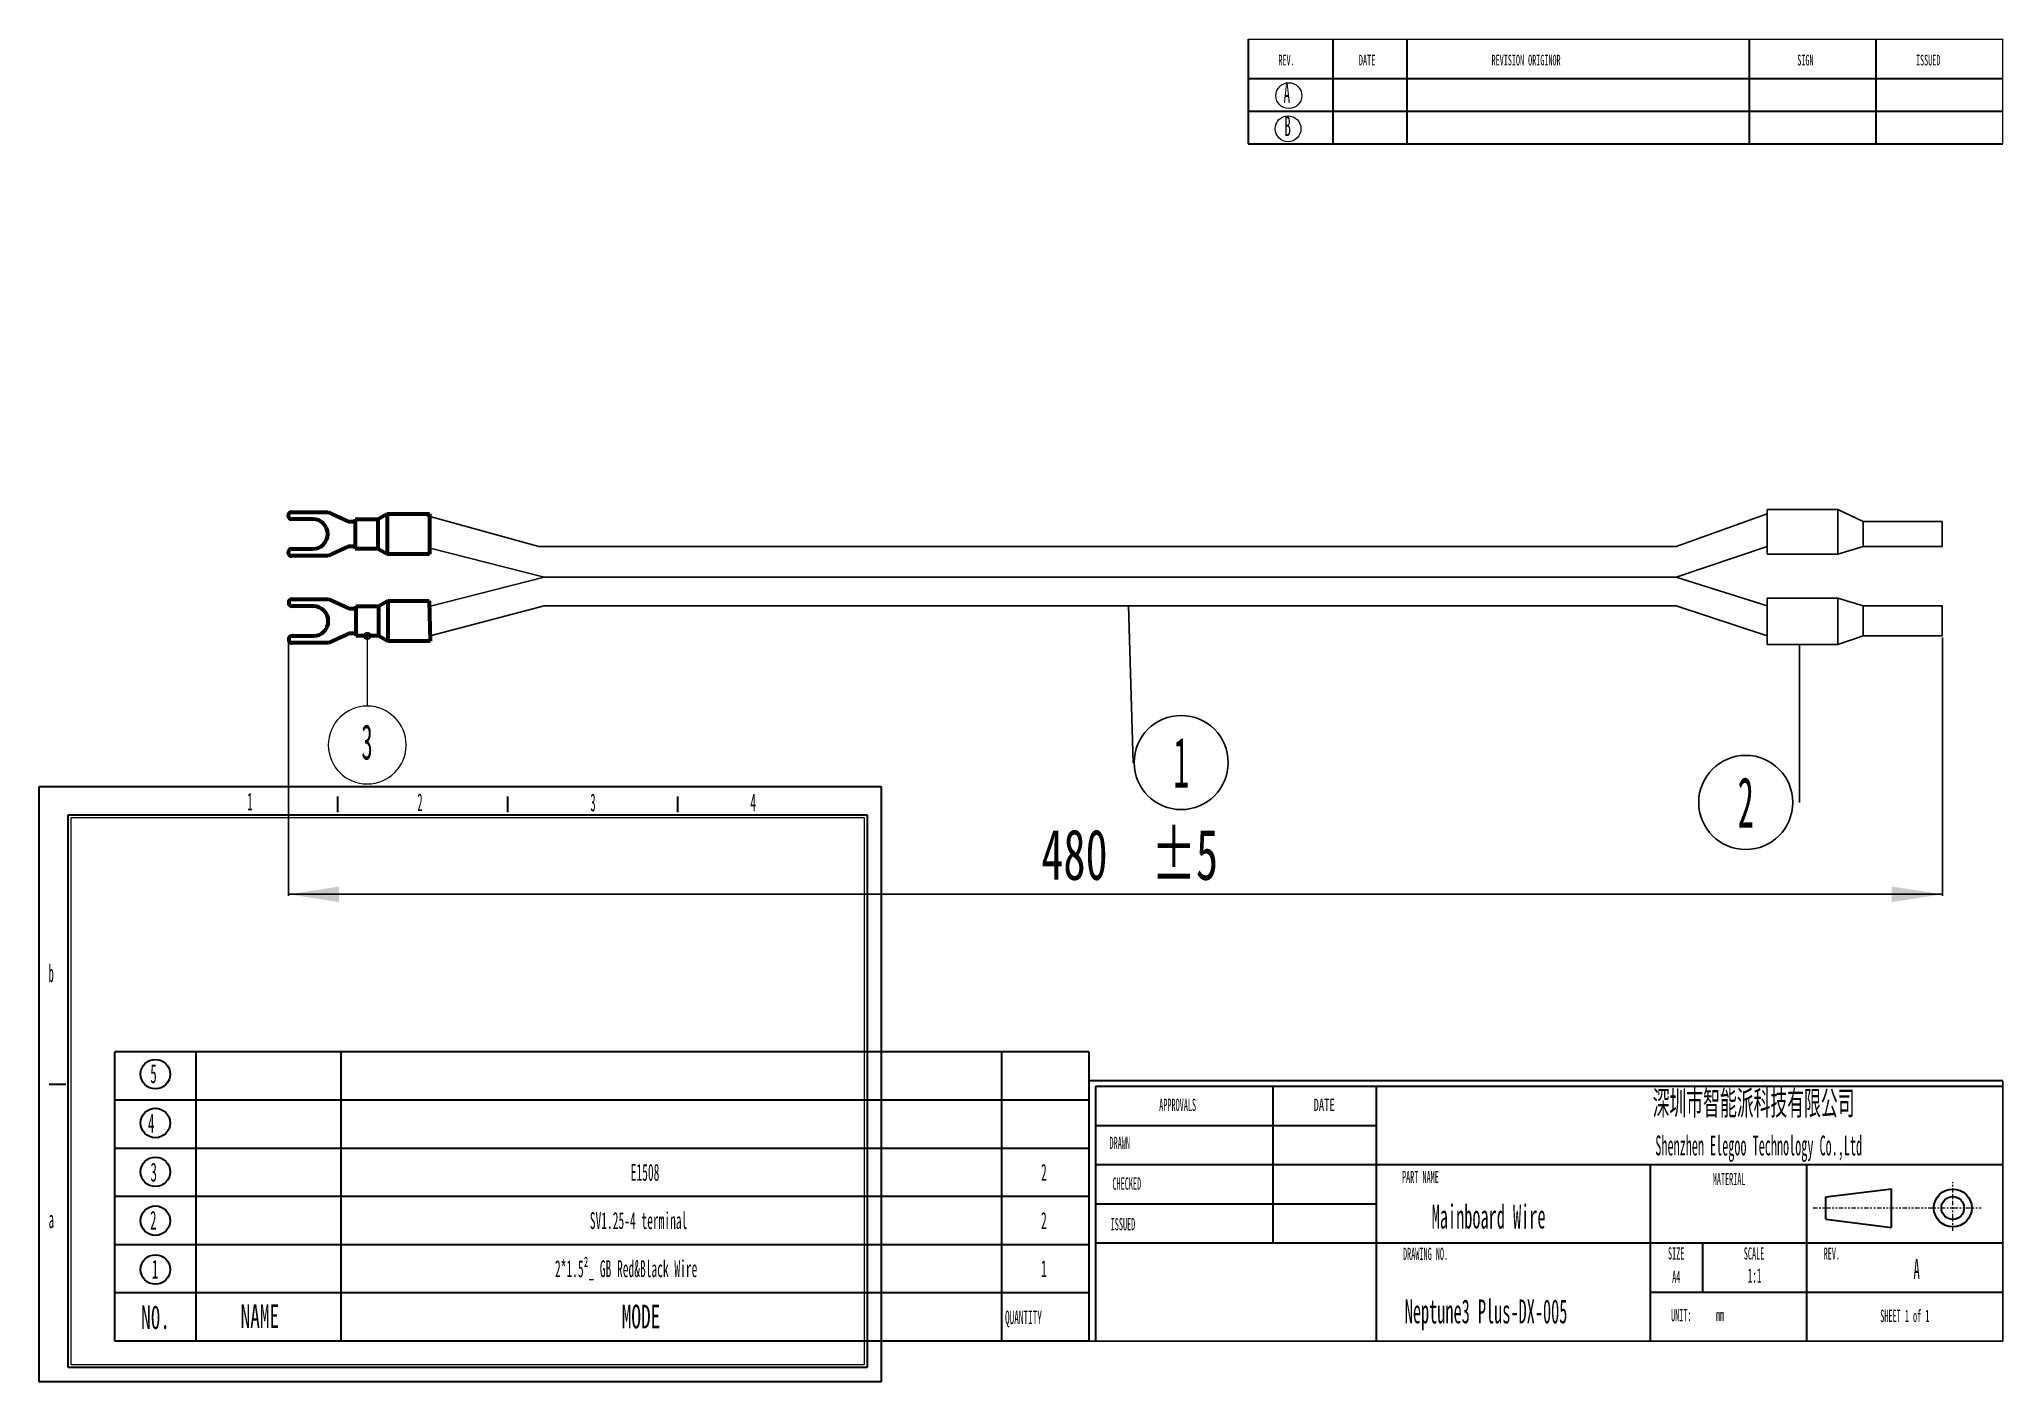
# Model space of a CAD drawing. Header units: millimetres. Extents: x 0 to 117, y 0 to 80.
import ezdxf
from ezdxf.enums import TextEntityAlignment as Align

# ---------------------------------------------------------------- set-up
doc = ezdxf.new("R2010")
doc.units = ezdxf.units.MM
doc.linetypes.add('CENTERX2', pattern=[2.032, 1.27, -0.254, 0.254, -0.254])
doc.linetypes.add('PHANTOM', pattern=[1.27, 0.635, -0.127, 0.127, -0.127, 0.127, -0.127])
for name, color, linetype, lineweight in [('SLD-0', 179, 'Continuous', 30), ('中心线层', 1, 'CENTERX2', 15), ('尺寸线层', 3, 'Continuous', 15), ('粗实线层', 179, 'Continuous', 30), ('细实线层', 179, 'Continuous', 15)]:
    doc.layers.add(name, color=color, linetype=linetype, lineweight=lineweight)
doc.layers.add('SLD-0_0', color=179, linetype='Continuous')
doc.styles.add('SLDTEXTSTYLE0', font='TXT', dxfattribs={"width": 0.469})
doc.styles.add('SLDTEXTSTYLE1', font='TXT', dxfattribs={"width": 0.63525})
doc.styles.add('SLDTEXTSTYLE10', font='TXT', dxfattribs={"width": 0.50025})
doc.styles.add('SLDTEXTSTYLE11', font='TXT', dxfattribs={"width": 0.642857})
doc.styles.add('SLDTEXTSTYLE2', font='TXT', dxfattribs={"width": 0.56, "bigfont": 'bigfont'})
doc.styles.add('SLDTEXTSTYLE3', font='TXT', dxfattribs={"width": 0.45})
doc.styles.add('SLDTEXTSTYLE4', font='TXT', dxfattribs={"width": 0.55055})
doc.styles.add('SLDTEXTSTYLE5', font='TXT', dxfattribs={"width": 0.49})
doc.styles.add('SLDTEXTSTYLE6', font='TXT', dxfattribs={"width": 0.434})
doc.styles.add('SLDTEXTSTYLE7', font='TXT', dxfattribs={"width": 0.6})
doc.styles.add('SLDTEXTSTYLE8', font='TXT', dxfattribs={"width": 0.5025})
doc.styles.add('SLDTEXTSTYLE9', font='TXT', dxfattribs={"width": 0.4669})
doc.dimstyles.new('SLDDIMSTYLE0', dxfattribs={"dimtxt": 3, "dimasz": 0.35, "dimexe": 0, "dimexo": 0.0625, "dimgap": 0.75, "dimtad": 2, "dimlfac": 2.38, "dimrnd": 1e-09, "dimzin": 12, "dimdsep": 46, "dimtxsty": 'SLDTEXTSTYLE0', "dimsah": 1, "dimcen": 0.09, "dimadec": 0, "dimazin": 3, "dimtfac": 1, "dimtdec": 3, "dimtofl": 0, "dimtmove": 0, "dimatfit": 3, "dimfxl": 0, "dimfrac": 2, "dimtolj": 1, "dimtzin": 12, "dimarcsym": 0})
doc.dimstyles.new('SLDDIMSTYLE1', dxfattribs={"dimtxt": 0.18, "dimasz": 0.35, "dimexe": 0, "dimexo": 0.0625, "dimgap": 0, "dimtad": 0, "dimtih": 1, "dimtoh": 1, "dimdec": 0, "dimrnd": 1e-09, "dimzin": 0, "dimdsep": 46, "dimtxsty": 'Standard', "dimsah": 1, "dimcen": 0.09, "dimadec": 0, "dimazin": 0, "dimtfac": 0.35, "dimtdec": 0, "dimtofl": 0, "dimtmove": 0, "dimatfit": 3, "dimfxl": 0, "dimfrac": 2, "dimtolj": 1, "dimtzin": 0, "dimarcsym": 0})

# ---------------------------------------------------------------- blocks, each defined once
blk = doc.blocks.new('图框_1')
at = {"layer": 'SLD-0', "color": 7}
for p, q in [((0, 207.38), (293.52, 207.38)), ((0, 0), (0, 207.38)), ((293.52, 207.38), (293.52, 0)), ((293.52, 0), (0, 0))]:
    blk.add_line(p, q, dxfattribs=at)
at = {"layer": 'SLD-0', "color": 7, "linetype": 'Continuous'}
for p, q in [((104.11, 198.49), (104.11, 203.88)), ((163.36, 198.49), (163.36, 203.88)), ((222.61, 198.49), (222.61, 203.88)), ((10.1, 4.94), (10.1, 197.5)), ((10.1, 197.5), (288.58, 197.5)), ((288.58, 197.5), (288.58, 4.94)), ((9.21, 103.56), (3.48, 103.56)), ((288.58, 4.94), (10.1, 4.94))]:
    blk.add_line(p, q, dxfattribs=at)
at = {"layer": 'SLD-0', "color": 7, "lineweight": 15}
for p, q in [((11.08, 5.93), (11.08, 196.52)), ((11.08, 196.52), (287.59, 196.52)), ((287.59, 196.52), (287.59, 5.93)), ((287.59, 5.93), (11.08, 5.93))]:
    blk.add_line(p, q, dxfattribs=at)
at = {"layer": 'SLD-0', "char_height": 6.17, "attachment_point": 1}
for s, insert, style in [('1', (72.52, 205.23), 'SLDTEXTSTYLE6'), ('2', (131.8, 204.98), 'SLDTEXTSTYLE6'), ('3', (192.12, 204.92), 'SLDTEXTSTYLE6'), ('4', (247.85, 204.92), 'SLDTEXTSTYLE5'), ('b', (3.24, 145.35), 'SLDTEXTSTYLE6'), ('a', (3.29, 59.68), 'SLDTEXTSTYLE6')]:
    blk.add_mtext(s, dxfattribs=dict(at, insert=insert, style=style))
blk = doc.blocks.new('图框1_1')
at = {"color": 7, "linetype": 'Continuous', "xscale": 0.4201680672268908, "yscale": 0.4201680672268908, "zscale": 0.4201680672268908}
blk.add_blockref('图框_1', (0, 0), dxfattribs=at)
blk = doc.blocks.new('更新记录栏_1')
at = {"layer": 'SLD-0', "color": 7, "linetype": 'Continuous'}
for p, q in [((-110.52, 0), (-110.52, -15.3)), ((-98.13, 0), (-98.13, -15.3)), ((-87.3, 0), (-87.3, -15.3)), ((-110.52, -5.74), (0, -5.74)), ((-110.52, -10.52), (0, -10.52)), ((-110.52, -15.3), (0, -15.3))]:
    blk.add_line(p, q, dxfattribs=at)
at = {"layer": 'SLD-0', "color": 7}
for p, q in [((-37.16, 0), (-37.16, -15.3)), ((-18.58, 0), (-18.58, -15.3))]:
    blk.add_line(p, q, dxfattribs=at)
at = {"layer": 'SLD-0', "color": 2, "lineweight": 0}
for centre in [(-104.56, -8.25), (-104.68, -13.1)]:
    blk.add_circle(centre, 1.89, dxfattribs=at)
at = {"layer": '粗实线层', "color": 7, "lineweight": 15}
for p in [(-110.52, 0), (0, -15.3)]:
    blk.add_line(p, (0, 0), dxfattribs=at)
at = {"layer": 'SLD-0', "attachment_point": 1}
for s, insert, char_height, style in [('REV.', (-106.09, -2.27), 1.554, 'SLDTEXTSTYLE0'), ('DATE', (-94.32, -2.27), 1.554, 'SLDTEXTSTYLE4'), ('REVISION ORIGINOR', (-74.87, -2.27), 1.5536, 'SLDTEXTSTYLE0'), ('SIGN', (-30.09, -2.27), 1.554, 'SLDTEXTSTYLE0'), ('ISSUED', (-12.7, -2.27), 1.554, 'SLDTEXTSTYLE0'), ('A', (-105.34, -6.43), 2.9, 'SLDTEXTSTYLE5'), ('B', (-105.23, -11.28), 2.9, 'SLDTEXTSTYLE5')]:
    blk.add_mtext(s, dxfattribs=dict(at, insert=insert, char_height=char_height, style=style))
at = {"layer": '尺寸线层', "color": 7}
for tag in ['A版本更新内容_1', 'A版本更新内容_2', '标记A', '标记B', '发布者A', '发布者B', '日期A', '日期B']:
    blk.add_attdef(tag, (0, 0), '', height=1, dxfattribs=at)
blk = doc.blocks.new('ELEGOO标题栏_1')
at = {"layer": 'SLD-0', "color": 179, "linetype": 'Continuous'}
for p, q in [((133.85, 38.11), (0, 38.11)), ((0, 38.11), (0, 0)), ((133.85, 37.29), (0.96, 37.29)), ((0.96, 37.29), (0.96, 0)), ((26.95, 37.29), (26.95, 14.34)), ((42.07, 37.29), (42.07, 0)), ((42.07, 31.55), (0.96, 31.55)), ((133.85, 25.81), (0.96, 25.81)), ((82.22, 25.81), (82.22, 0)), ((105.17, 0), (105.17, 25.81)), ((107.93, 21.13), (117.56, 22.32)), ((107.93, 17.89), (107.93, 21.13)), ((117.56, 16.63), (117.56, 22.32)), ((42.07, 20.08), (0.96, 20.08)), ((107.93, 17.89), (117.56, 16.63)), ((133.85, 14.34), (0.96, 14.34)), ((89.87, 14.34), (89.87, 7.17)), ((82.22, 7.17), (133.85, 7.17))]:
    blk.add_line(p, q, dxfattribs=at)
for radius in [2.77, 1.67]:
    blk.add_circle((126.54, 19.51), radius, dxfattribs=at)
at = {"layer": 'SLD-0_0'}
for p in [(133.85, 38.11), (0, 0)]:
    blk.add_line(p, (133.85, 0), dxfattribs=at)
at = {"layer": '中心线层', "color": 1, "linetype": 'PHANTOM', "lineweight": 15}
for p, q in [((126.54, 16.16), (126.54, 23.3)), ((106.1, 19.51), (130.7, 19.51))]:
    blk.add_line(p, q, dxfattribs=at)
at = {"layer": 'SLD-0'}
for s, insert, char_height, attachment_point, style in [('APPROVALS', (13, 35.5), 1.793, 2, 'SLDTEXTSTYLE0'), ('DATE', (34.46, 35.5), 1.793, 2, 'SLDTEXTSTYLE1'), ('\\M+1905B圳\\M+18E73\\M+19271\\M+1945C\\M+19468\\M+189C8\\M+18B5A\\M+1974C\\M+18CC0\\M+18CF6\\M+18E69', (97.36, 36.73), 4, 2, 'SLDTEXTSTYLE2'), ('DRAWN', (4.52, 29.93), 1.793, 2, 'SLDTEXTSTYLE0'), ('Shenzhen Elegoo Technology Co.,Ltd', (98.11, 30.11), 2.9104, 2, 'SLDTEXTSTYLE3'), ('CHECKED', (5.55, 23.97), 1.793, 2, 'SLDTEXTSTYLE0'), ('PART NAME', (48.56, 24.94), 1.793, 2, 'SLDTEXTSTYLE0'), ('MATERIAL', (93.78, 24.64), 1.793, 2, 'SLDTEXTSTYLE0'), ('ISSUED', (4.99, 18.03), 1.793, 2, 'SLDTEXTSTYLE0'), ('DRAWING NO.', (49.31, 13.69), 1.7927, 2, 'SLDTEXTSTYLE0'), ('SIZE', (86.02, 13.75), 1.793, 2, 'SLDTEXTSTYLE0'), ('SCALE', (97.43, 13.74), 1.793, 2, 'SLDTEXTSTYLE0'), ('REV.', (108.82, 13.72), 1.793, 2, 'SLDTEXTSTYLE0'), ('A', (120.78, 12.04), 2.91, 1, 'SLDTEXTSTYLE0'), ('A4', (86.03, 10.34), 1.793, 2, 'SLDTEXTSTYLE0'), ('1:1', (97.51, 10.67), 2.117, 2, 'SLDTEXTSTYLE0'), ('UNIT:', (86.77, 4.73), 1.793, 2, 'SLDTEXTSTYLE0'), ('mm', (92.44, 4.74), 1.793, 2, 'SLDTEXTSTYLE0'), ('SHEET 1 of 1', (119.51, 4.6), 1.7927, 2, 'SLDTEXTSTYLE0')]:
    blk.add_mtext(s, dxfattribs=dict(at, insert=insert, char_height=char_height, attachment_point=attachment_point, style=style))
at = {"layer": '尺寸线层', "color": 179}
for tag in ['材质', '绘制者', '发布者', '发布日期', '绘图日期', '零件名称', '审核者', '审核日期', '图纸编号']:
    blk.add_attdef(tag, (0, 0), '', height=1, dxfattribs=at)
blk = doc.blocks.new('明细栏_1')
at = {"layer": '粗实线层', "color": 7}
for p, q in [((144.46, 42.89), (0, 42.89)), ((0, 0), (0, 42.89)), ((12, 42.89), (12, 0)), ((33.51, 42.89), (33.51, 0)), ((131.49, 42.89), (131.49, 0)), ((144.46, 42.89), (144.46, 0)), ((144.46, 35.74), (0, 35.74)), ((144.46, 28.59), (0, 28.59)), ((144.46, 21.44), (0, 21.44)), ((0, 14.3), (0, 21.44)), ((144.46, 14.3), (0, 14.3)), ((144.46, 7.17), (0, 7.17)), ((144.46, 0), (0, 0))]:
    blk.add_line(p, q, dxfattribs=at)
for centre in [(6, 39.59), (6, 32.35), (6, 25.11), (6, 17.87), (6, 10.63)]:
    blk.add_circle(centre, 2.19, dxfattribs=at)
at = {"layer": '尺寸线层', "attachment_point": 1}
for s, insert, char_height, style in [('5', (5.24, 41.06), 2.8, 'SLDTEXTSTYLE8'), ('4', (4.9, 33.72), 2.8, 'SLDTEXTSTYLE8'), ('3', (5.27, 26.47), 2.8, 'SLDTEXTSTYLE8'), ('2', (5.2, 19.33), 2.8, 'SLDTEXTSTYLE8'), ('1', (5.48, 12.09), 2.8, 'SLDTEXTSTYLE8'), ('N0.', (3.88, 5.31), 3.5, 'SLDTEXTSTYLE7'), ('NAME', (18.64, 5.47), 3.5, 'SLDTEXTSTYLE7'), ('MODE', (75.17, 5.41), 3.5, 'SLDTEXTSTYLE7'), ('QUANTITY', (132.02, 4.54), 2, 'SLDTEXTSTYLE8')]:
    blk.add_mtext(s, dxfattribs=dict(at, insert=insert, char_height=char_height, style=style))
at = {"layer": '尺寸线层', "color": 7}
for tag in ['规格1', '数量1', '规格2', '规格3', '规格4_', '规格5', '数量2', '数量3', '数量4', '数量5_', '名称1', '名称2', '名称3', '名称4', '名称5']:
    blk.add_attdef(tag, (0, 0), '', height=1, dxfattribs=at)
blk = doc.blocks.new('_X11')
at = {"layer": '细实线层'}
blk.add_line((0, 0), (0, -9.92), dxfattribs=at)
for start, end in [(90, 270), (270, 90)]:
    blk.add_arc((0, -15.42), 5.5, start, end, dxfattribs=at)
at = {"layer": '细实线层', "insert": (-0.03, -12.47), "char_height": 5, "attachment_point": 2, "style": 'SLDTEXTSTYLE9'}
blk.add_mtext('3', dxfattribs=at)
blk = doc.blocks.new('_D')
at = {"layer": 'SLD-0_0'}
for p, q in [((14.81, 43.96), (14.81, 28.83)), ((113.02, 44.17), (113.02, 28.83)), ((14.81, 28.93), (113.02, 28.93))]:
    blk.add_line(p, q, dxfattribs=at)
for points in [[(14.81, 28.93), (17.81, 28.47), (17.81, 29.39)], [(113.02, 28.93), (110.02, 29.39), (110.02, 28.47)]]:
    blk.add_solid(points, dxfattribs=at)
at = {"layer": 'SLD-0_0', "insert": (59.51, 32.79), "char_height": 3, "attachment_point": 1, "style": 'SLDTEXTSTYLE11'}
blk.add_mtext('480  ±5', dxfattribs=at)
blk = doc.blocks.new('SW_SYMBOL_C#_1')
at = {"layer": 'SLD-0_0', "color": 0}
blk.add_circle((80, 50), 80, dxfattribs=at)
at = {"layer": 'SLD-0_0', "color": 0, "insert": (80, 50), "char_height": 85.9, "attachment_point": 5, "style": 'SLDTEXTSTYLE0'}
blk.add_mtext('1', dxfattribs=at)
blk = doc.blocks.new('SW_NOTE_0')
at = {"layer": 'SLD-0_0', "color": 0, "xscale": 0.03490909090909091, "yscale": 0.03490909090909091, "zscale": 0.03490909090909091}
blk.add_blockref('SW_SYMBOL_C#_1', (0.06, -1.73), dxfattribs=at)
blk = doc.blocks.new('SW_SYMBOL_C#_2')
at = {"layer": 'SLD-0_0', "color": 0}
blk.add_circle((80, 50), 80, dxfattribs=at)
at = {"layer": 'SLD-0_0', "color": 0, "insert": (80, 50), "char_height": 85.9, "attachment_point": 5, "style": 'SLDTEXTSTYLE0'}
blk.add_mtext('2', dxfattribs=at)
blk = doc.blocks.new('SW_NOTE_1')
at = {"layer": 'SLD-0_0', "color": 0, "xscale": 0.03490909090909091, "yscale": 0.03490909090909091, "zscale": 0.03490909090909091}
blk.add_blockref('SW_SYMBOL_C#_2', (-5.99, -1.75), dxfattribs=at)

msp = doc.modelspace()

# ---------------------------------------------------------------- hatches: boundary and pattern name
at = {"layer": '细实线层'}
h = msp.add_hatch(dxfattribs=at)
h.set_pattern_fill('ANSI31', scale=0.0420168, style=0)
edge = h.paths.add_edge_path(flags=0)
edge.add_arc((19.4763, 44.2674), 0.2101, 0, 360)

# ---------------------------------------------------------------- linework, layer by layer
at = {"layer": 'SLD-0_0', "color": 179, "linetype": 'Continuous', "lineweight": 60}
for p, q in [((14.9876, 51.6181), (17.1325, 51.6181)), ((17.1325, 51.6181), (18.3489, 51.0509)), ((20.1141, 51.1979), (20.6599, 51.5131)), ((20.6599, 51.5131), (23.1809, 51.5131)), ((20.6599, 51.5131), (20.6599, 49.1181)), ((23.1809, 51.5131), (23.1809, 49.1181)), ((16.2481, 51.1979), (14.9876, 51.1979)), ((18.3489, 51.0509), (18.7691, 51.0509)), ((18.7691, 51.1979), (20.1141, 51.1979)), ((18.7691, 51.1979), (18.7691, 49.4332)), ((20.1141, 51.1979), (20.1141, 49.4332)), ((14.9876, 49.4332), (16.2481, 49.4332)), ((17.1325, 49.0131), (14.9876, 49.0131)), ((18.3489, 49.5803), (17.1325, 49.0131)), ((18.7691, 49.5803), (18.3489, 49.5803)), ((20.1141, 49.4332), (18.7691, 49.4332)), ((20.6599, 49.1181), (20.1141, 49.4332)), ((23.1809, 49.1181), (20.6599, 49.1181)), ((15.0223, 46.4523), (17.1672, 46.4523)), ((16.2828, 46.0321), (15.0223, 46.0321)), ((17.1672, 46.4523), (18.3836, 45.885)), ((18.3836, 45.885), (18.8038, 45.885)), ((18.8038, 46.0321), (20.1487, 46.0321)), ((18.8038, 46.0321), (18.8038, 44.2674)), ((20.1487, 46.0321), (20.6945, 46.3472)), ((20.1487, 46.0321), (20.1487, 44.2674)), ((20.6945, 46.3472), (23.1547, 46.3472)), ((20.6945, 46.3472), (20.6945, 43.9523)), ((23.1547, 46.3472), (23.2155, 43.9523)), ((18.3836, 44.4145), (17.1672, 43.8472)), ((18.8038, 44.4145), (18.3836, 44.4145)), ((15.0223, 44.2674), (16.2828, 44.2674)), ((17.1672, 43.8472), (15.0223, 43.8472)), ((20.1487, 44.2674), (18.8038, 44.2674)), ((20.6945, 43.9523), (20.1487, 44.2674)), ((23.2155, 43.9523), (20.6945, 43.9523))]:
    msp.add_line(p, q, dxfattribs=at)
at = {"layer": 'SLD-0_0'}
for p, q in [((22.9108, 51.4349), (29.6617, 49.5653)), ((97.212, 49.5653), (102.6234, 51.5131)), ((102.6234, 51.7781), (106.8189, 51.7781)), ((102.6234, 51.7781), (102.6234, 49.1181)), ((102.6234, 51.5131), (102.6234, 49.5653)), ((106.8189, 51.7781), (108.3181, 51.0509)), ((106.8189, 51.7781), (106.8189, 49.1181)), ((108.3181, 51.0509), (108.3181, 49.5653)), ((108.3181, 51.0509), (113.019, 51.0509)), ((108.3181, 51.0509), (108.3181, 49.5653)), ((113.019, 51.0509), (113.019, 49.5653)), ((23.2155, 49.4706), (29.9909, 47.7547)), ((97.212, 49.5653), (29.6617, 49.5653)), ((102.6234, 49.5653), (97.212, 47.7547)), ((102.6234, 49.1181), (106.8189, 49.1181)), ((108.3181, 49.5653), (106.8189, 49.1181)), ((108.3181, 49.5653), (113.019, 49.5653)), ((29.9909, 47.7547), (23.1631, 46.0188)), ((29.9909, 47.7547), (97.212, 47.7547)), ((102.6234, 46.053), (97.212, 47.7547)), ((29.9909, 46.053), (23.2076, 44.2653)), ((29.9909, 46.053), (97.212, 46.053)), ((97.212, 46.053), (102.6234, 44.2653)), ((102.6234, 46.5125), (106.8189, 46.5125)), ((102.6234, 46.5125), (102.6234, 43.7609)), ((102.6234, 44.2653), (102.6234, 46.053)), ((106.8189, 46.5125), (106.8189, 43.7609)), ((106.8189, 46.5125), (108.3181, 46.053)), ((108.3181, 46.053), (108.3181, 44.2653)), ((108.3181, 46.053), (113.019, 46.053)), ((108.3181, 46.053), (108.3181, 44.2653)), ((113.019, 46.053), (113.019, 44.2653)), ((102.6234, 43.7609), (106.8189, 43.7609)), ((108.3181, 44.2653), (106.8189, 43.7609)), ((108.3181, 44.2653), (113.019, 44.2653))]:
    msp.add_line(p, q, dxfattribs=at)
at = {"layer": 'SLD-0_0', "color": 179, "linetype": 'Continuous', "lineweight": 60}
for centre, radius, start, end in [((14.9876, 51.408), 0.2101, 90, 270), ((16.2481, 50.3156), 0.8824, 270, 90), ((14.9876, 49.2232), 0.2101, 90, 270), ((15.0223, 46.2422), 0.2101, 90, 270), ((16.2828, 45.1498), 0.8824, 270, 90), ((15.0223, 44.0573), 0.2101, 90, 270)]:
    msp.add_arc(centre, radius, start, end, dxfattribs=at)
at = {"layer": '细实线层'}
msp.add_circle((19.4763, 44.2674), 0.2101, dxfattribs=at)

# ---------------------------------------------------------------- block references
at = {"color": 7, "linetype": 'Continuous'}
for name, p, xscale, yscale, zscale in [('更新记录栏_1', (116.6061, 79.6795), 0.4054583603924979, 0.4054583603924979, 0.4054583603924979), ('_X11', (19.4763, 44.2674), 0.4201680672268908, 0.4201680672268908, 0.4201680672268908), ('图框1_1', (0, 0), 0.4054583603924979, 0.4054583603924979, 0.4054583603924979)]:
    msp.add_blockref(name, p, dxfattribs=dict(at, xscale=xscale, yscale=yscale, zscale=zscale))
ref = msp.add_blockref('明细栏_1', (4.4942, 2.4024), dxfattribs=dict(at, xscale=0.4003997895315147, yscale=0.4003997895315147, zscale=0.4003997895315147))
ref.add_attrib('规格1', '2*1.5²_ GB Red&Black Wire', dxfattribs={"layer": '尺寸线层', "color": 7, "height": 1.000999, "style": 'SLDTEXTSTYLE10', "width": 0.50025}).set_placement((30.6263, 5.9062), align=Align.BOTTOM_LEFT)
ref.add_attrib('数量1', '1', dxfattribs={"layer": '尺寸线层', "color": 7, "height": 1.001, "style": 'SLDTEXTSTYLE10', "width": 0.50025}).set_placement((59.4927, 5.9062), align=Align.BOTTOM_LEFT)
ref.add_attrib('规格2', 'SV1.25-4 terminal', dxfattribs={"layer": '尺寸线层', "color": 7, "height": 1.000999, "style": 'SLDTEXTSTYLE10', "width": 0.50025}).set_placement((32.6957, 8.7638), align=Align.BOTTOM_LEFT)
ref.add_attrib('规格3', 'E1508', dxfattribs={"layer": '尺寸线层', "color": 7, "height": 1.001, "style": 'SLDTEXTSTYLE10', "width": 0.50025}).set_placement((35.1231, 11.6259), align=Align.BOTTOM_LEFT)
ref.add_attrib('数量2', '2', dxfattribs={"layer": '尺寸线层', "color": 7, "height": 1.001, "style": 'SLDTEXTSTYLE10', "width": 0.50025}).set_placement((59.4927, 8.7638), align=Align.BOTTOM_LEFT)
ref.add_attrib('数量3', '2', dxfattribs={"layer": '尺寸线层', "color": 7, "height": 1.001, "style": 'SLDTEXTSTYLE10', "width": 0.50025}).set_placement((59.4927, 11.6259), align=Align.BOTTOM_LEFT)
ref = msp.add_blockref('ELEGOO标题栏_1', (62.3349, 2.4024), dxfattribs=dict(at, xscale=0.4054583603924979, yscale=0.4054583603924979, zscale=0.4054583603924979))
ref.add_attrib('零件名称', 'Mainboard Wire', dxfattribs={"layer": '尺寸线层', "color": 179, "height": 1.419104, "style": 'SLDTEXTSTYLE10', "width": 0.50025}).set_placement((82.695, 8.6676), align=Align.BOTTOM_LEFT)
ref.add_attrib('图纸编号', 'Neptune3 Plus-DX-005', dxfattribs={"layer": '尺寸线层', "color": 179, "height": 1.419104, "style": 'SLDTEXTSTYLE10', "width": 0.50025}).set_placement((81.0922, 3.038), align=Align.BOTTOM_LEFT)
at = {"layer": 'SLD-0_0'}
for name, p in [('SW_NOTE_0', (64.9616, 36.7346)), ('SW_NOTE_1', (104.5398, 34.3885))]:
    msp.add_blockref(name, p, dxfattribs=at)

# ---------------------------------------------------------------- dimensions: what is measured, and where the dimension line sits
dim = msp.add_linear_dim(base=(113.019, 28.9277), p1=(14.8122, 44.0573), p2=(113.019, 44.2653), angle=0, text='480  ±5', dimstyle='SLDDIMSTYLE0', dxfattribs=at)
dim.commit()
dim.dimension.update_dxf_attribs({"geometry": '_D', "text_midpoint": (64.1786, 28.9277), "dimtype": 160})

# ---------------------------------------------------------------- leaders
for points in [[(64.6946, 46.053), (64.9616, 36.7346)], [(104.5378, 43.7609), (104.5398, 34.3885)]]:
    msp.add_leader(points, dimstyle='SLDDIMSTYLE1', dxfattribs=at)

doc.saveas('drawing.dxf')
